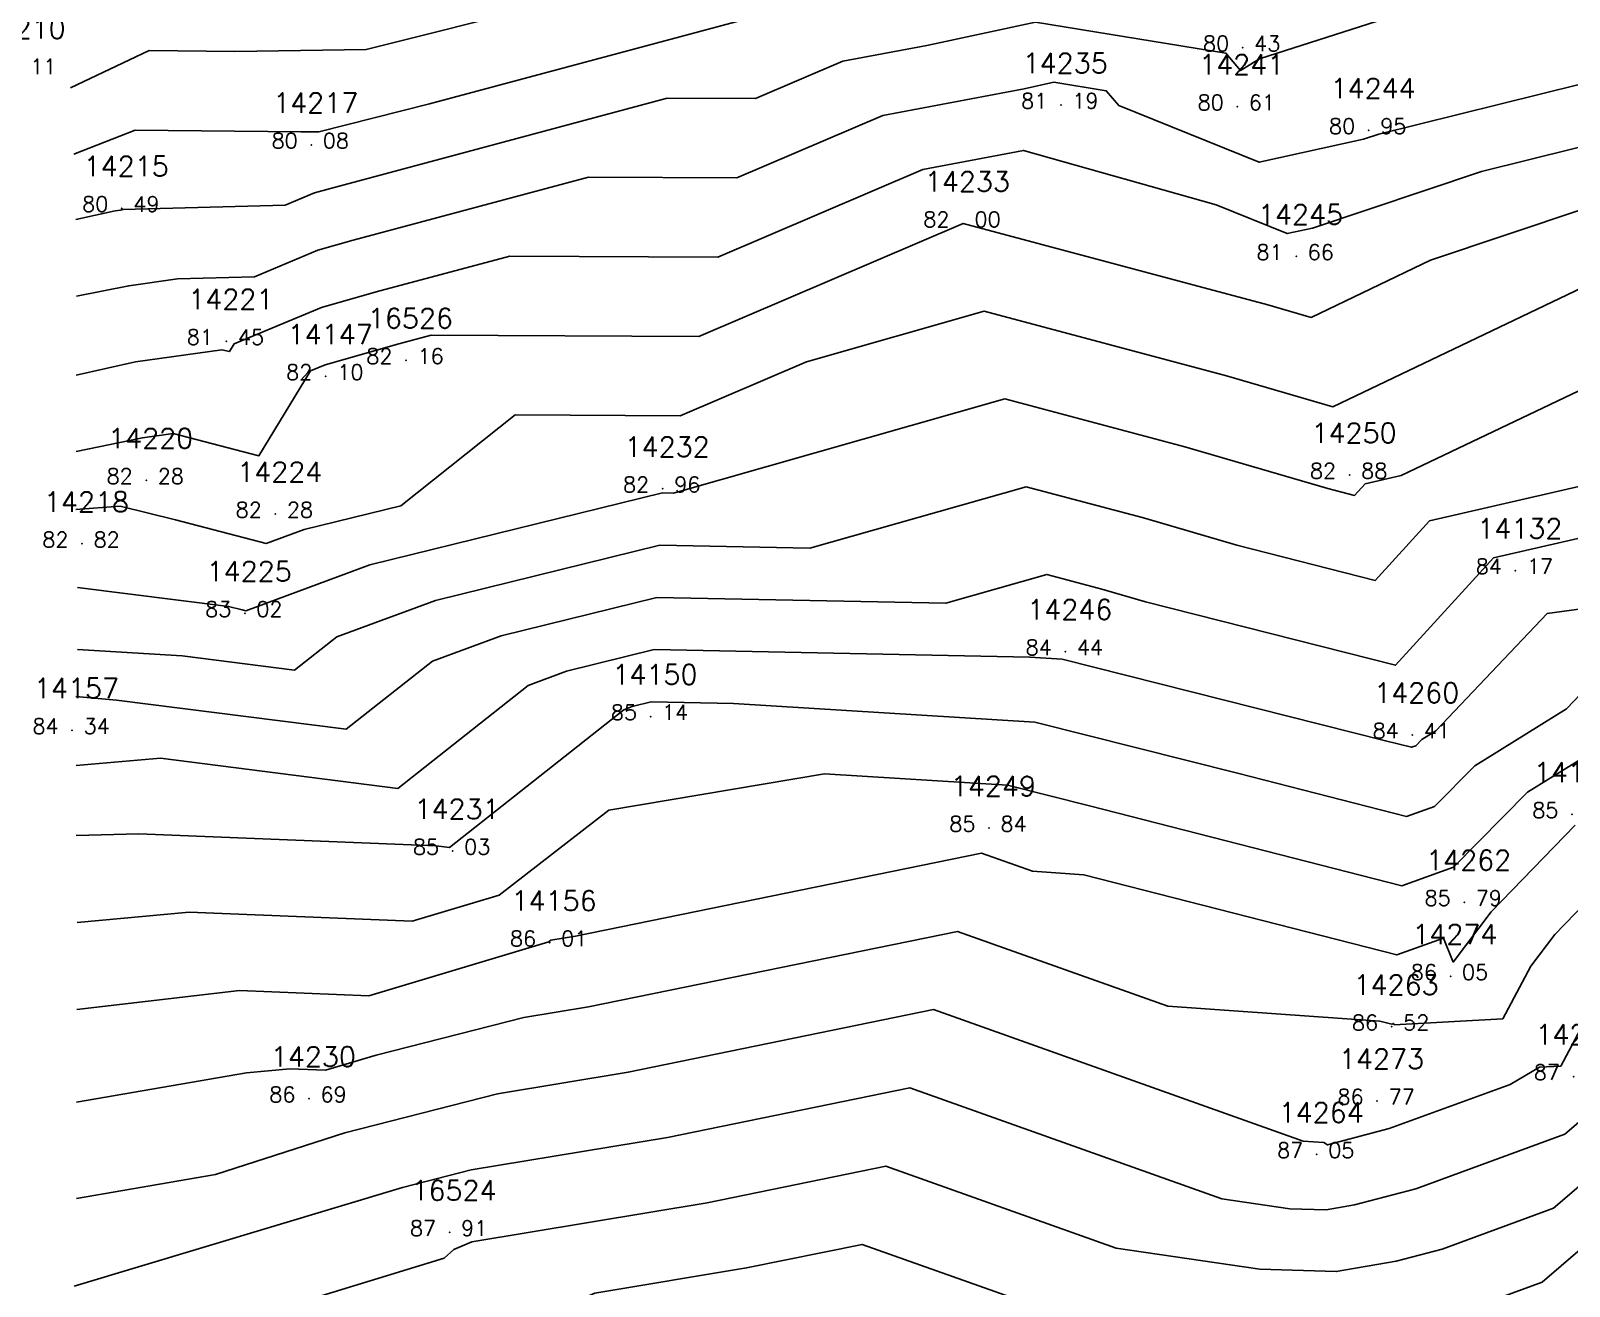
# Model space of a CAD drawing. Header units: millimetres. Extents: x 1412565 to 1412813, y 4931476 to 4931699.
# Drawn here: x 1412748.44 to 1412768.57, y 4931516.03 to 4931532.45 of the extents above; entities that cross this region are included whole.
import ezdxf
from ezdxf.enums import TextEntityAlignment as Align

# ---------------------------------------------------------------- set-up
doc = ezdxf.new("R2010")
doc.units = ezdxf.units.MM
for name, color, linetype in [('CIVIL', 50, 'Continuous'), ('CIVIL-DRAW', 80, 'Continuous'), ('CIVIL-NONAME', 130, 'Continuous'), ('CIVIL-TEXT', 240, 'Continuous'), ('CIVIL-Z', 50, 'Continuous'), ('Tcontours0', 7, 'Continuous'), ('Tcontours1', 7, 'Continuous'), ('Tcontours2', 7, 'Continuous')]:
    doc.layers.add(name, color=color, linetype=linetype)
doc.styles.add('CIVILCADMAIN', font='TXT.SHX')
doc.styles.get("Standard").update_dxf_attribs({"font": 'arial.ttf'})

# ---------------------------------------------------------------- blocks, each defined once
blk = doc.blocks.new('CIVIL-ZZ')
at = {"layer": 'CIVIL-DRAW'}
blk.add_point((0, 0), dxfattribs=at)
at = {"layer": 'CIVIL-NONAME'}
blk.add_attdef('NAME', text='', height=1.8, dxfattribs=at).set_placement((0, 2.1), align=Align.CENTER)
at = {"layer": 'CIVIL-TEXT', "flags": 8}
blk.add_attdef('TEXT', text='', height=2, dxfattribs=at).set_placement((0.2, -3.3), align=Align.CENTER)
at = {"layer": 'CIVIL-Z'}
blk.add_attdef('Z1', text='', height=1.6, dxfattribs=at).set_placement((-0.75, -0.225), align=Align.RIGHT)
blk.add_attdef('Z2', (0.75, -0.225), '', height=1.6, dxfattribs=at)

msp = doc.modelspace()

# ---------------------------------------------------------------- linework, layer by layer
at = {"layer": 'Tcontours0'}
for points, elevation in [([(1412749.001, 4931530.836), (1412749.806, 4931531.152), (1412751.972, 4931531.129), (1412752.209, 4931531.132), (1412753.655, 4931531.495), (1412757.796, 4931532.604)], 80), ([(1412749.032, 4931521.925), (1412749.851, 4931521.946), (1412753.743, 4931521.789), (1412753.919, 4931521.766), (1412756.199, 4931523.569), (1412756.31, 4931523.61), (1412756.56, 4931523.671), (1412757.636, 4931523.65), (1412761.58, 4931523.406), (1412764.234, 4931522.737), (1412766.445, 4931522.172), (1412766.811, 4931522.304), (1412767.337, 4931522.834), (1412768.538, 4931523.582), (1412768.908, 4931523.971)], 85)]:
    msp.add_lwpolyline(points, dxfattribs=dict(at, elevation=elevation))
at = {"layer": 'Tcontours1'}
for points, elevation in [([(1412749.036, 4931528.982), (1412749.721, 4931529.116), (1412750.358, 4931529.206), (1412751.365, 4931529.234), (1412752.197, 4931529.58), (1412752.658, 4931529.713), (1412755.738, 4931530.537), (1412757.678, 4931530.527), (1412759.591, 4931531.345), (1412761.438, 4931531.695), (1412761.829, 4931531.779), (1412762.515, 4931531.668), (1412762.677, 4931531.473), (1412764.516, 4931530.732), (1412765.883, 4931531.034), (1412766.084, 4931531.101), (1412770.307, 4931532.146), (1412770.753, 4931532.213), (1412773.851, 4931532.575)], 81), ([(1412749.034, 4931526.948), (1412749.9, 4931527.127), (1412750.304, 4931527.184), (1412751.424, 4931526.892), (1412752.1, 4931528.001), (1412752.291, 4931528.08), (1412753.255, 4931528.357), (1412753.679, 4931528.471), (1412757.184, 4931528.452), (1412760.64, 4931529.93), (1412764.631, 4931528.868), (1412765.195, 4931528.703), (1412766.756, 4931529.45), (1412768.767, 4931530.123)], 82), ([(1412749.05, 4931525.167), (1412751.027, 4931524.921), (1412751.205, 4931524.877), (1412751.251, 4931524.865), (1412752.876, 4931525.463), (1412756.707, 4931526.405), (1412756.852, 4931526.402), (1412761.189, 4931527.635), (1412763.544, 4931527.008), (1412765.414, 4931526.462), (1412765.764, 4931526.373), (1412765.902, 4931526.524), (1412766.376, 4931526.633), (1412770.834, 4931528.758)], 83), ([(1412749.026, 4931523.742), (1412749.562, 4931523.694), (1412752.566, 4931523.314), (1412753.695, 4931524.206), (1412754.593, 4931524.536), (1412756.634, 4931525.038), (1412760.413, 4931524.963), (1412761.738, 4931525.34), (1412762.458, 4931525.148), (1412763.029, 4931524.982), (1412766.3, 4931524.151), (1412767.584, 4931525.555), (1412768.837, 4931525.843)], 84), ([(1412749.042, 4931519.648), (1412751.17, 4931519.895), (1412752.861, 4931519.827), (1412755.217, 4931520.532), (1412755.245, 4931520.554), (1412755.568, 4931520.608), (1412760.88, 4931521.692), (1412761.547, 4931521.455), (1412762.22, 4931521.408), (1412766.317, 4931520.361), (1412766.927, 4931520.581), (1412767.055, 4931520.267), (1412767.551, 4931520.925), (1412768.653, 4931522.059)], 86), ([(1412749.035, 4931517.172), (1412750.854, 4931517.486), (1412752.548, 4931518.035), (1412754.547, 4931518.545), (1412756.255, 4931518.828), (1412760.255, 4931519.645), (1412765.093, 4931517.926), (1412765.362, 4931517.908), (1412765.411, 4931517.875), (1412766.219, 4931518.088), (1412767.799, 4931518.666), (1412768.186, 4931518.891), (1412768.463, 4931518.906), (1412769.054, 4931520.011)], 87), ([(1412749.007, 4931514.91), (1412753.848, 4931516.395), (1412753.975, 4931516.505), (1412754.21, 4931516.609), (1412757.29, 4931517.119), (1412759.631, 4931517.597), (1412762.645, 4931516.526), (1412764.524, 4931516.251), (1412765.525, 4931516.218), (1412766.31, 4931516.354), (1412766.909, 4931516.512), (1412768.367, 4931517.046), (1412769.183, 4931517.747)], 88)]:
    msp.add_lwpolyline(points, dxfattribs=dict(at, elevation=elevation))
at = {"layer": 'Tcontours2'}
for points, elevation in [([(1412748.958, 4931531.707), (1412749.986, 4931532.194), (1412751.111, 4931532.182), (1412752.827, 4931532.206), (1412757.445, 4931533.366)], 79.5), ([(1412749.026, 4931529.983), (1412749.544, 4931530.096), (1412749.614, 4931530.107), (1412749.632, 4931530.11), (1412749.644, 4931530.112), (1412751.77, 4931530.172), (1412752.15, 4931530.33), (1412752.36, 4931530.391), (1412756.767, 4931531.571), (1412757.925, 4931531.565), (1412759.066, 4931532.053), (1412760.168, 4931532.262), (1412761.589, 4931532.565), (1412764.081, 4931532.161), (1412764.273, 4931531.931), (1412764.522, 4931532.085), (1412766.931, 4931532.86)], 80.5), ([(1412749.033, 4931527.947), (1412749.811, 4931528.121), (1412750.937, 4931528.28), (1412751.039, 4931528.254), (1412751.1, 4931528.355), (1412752.244, 4931528.83), (1412752.957, 4931529.035), (1412754.709, 4931529.504), (1412757.431, 4931529.49), (1412760.115, 4931530.638), (1412761.43, 4931530.887), (1412763.951, 4931530.174), (1412764.883, 4931529.799), (1412765.214, 4931529.872), (1412767.426, 4931530.612), (1412770.482, 4931531.368), (1412771.287, 4931531.49), (1412772.789, 4931531.665), (1412774.678, 4931532.048), (1412776.506, 4931532.195), (1412776.577, 4931532.165), (1412776.734, 4931532.201), (1412779.519, 4931532.517)], 81.5), ([(1412749.029, 4931526.188), (1412749.608, 4931526.232), (1412750.334, 4931526.053), (1412751.521, 4931525.744), (1412752.018, 4931525.926), (1412753.28, 4931526.237), (1412754.778, 4931527.426), (1412756.937, 4931527.414), (1412758.593, 4931528.123), (1412760.915, 4931528.782), (1412764.087, 4931527.938), (1412765.482, 4931527.531), (1412769.339, 4931529.376)], 82.5), ([(1412749.05, 4931524.359), (1412750.418, 4931524.274), (1412751.89, 4931524.087), (1412752.442, 4931524.524), (1412753.734, 4931525), (1412756.67, 4931525.722), (1412758.633, 4931525.683), (1412761.464, 4931526.487), (1412763.001, 4931526.078), (1412764.222, 4931525.722), (1412766.032, 4931525.262), (1412766.743, 4931526.039), (1412769.191, 4931526.603)], 83.5), ([(1412749.031, 4931522.841), (1412750.135, 4931522.934), (1412753.243, 4931522.54), (1412754.947, 4931523.888), (1412755.451, 4931524.073), (1412756.597, 4931524.355), (1412761.515, 4931524.257), (1412761.937, 4931524.231), (1412766.171, 4931523.163), (1412766.508, 4931523.077), (1412766.564, 4931523.097), (1412766.645, 4931523.178), (1412766.828, 4931523.292), (1412768.283, 4931524.826), (1412769.725, 4931525.025)], 84.5), ([(1412749.046, 4931520.787), (1412750.51, 4931520.921), (1412753.428, 4931520.803), (1412754.569, 4931521.144), (1412756.004, 4931522.255), (1412758.828, 4931522.729), (1412761.223, 4931522.581), (1412762.297, 4931522.31), (1412766.381, 4931521.267), (1412767.057, 4931521.51), (1412768.029, 4931522.489), (1412768.896, 4931523.029)], 85.5), ([(1412749.035, 4931518.433), (1412751.26, 4931518.818), (1412751.829, 4931518.87), (1412752.295, 4931518.851), (1412752.96, 4931519.05), (1412754.892, 4931519.543), (1412755.737, 4931519.683), (1412760.568, 4931520.669), (1412763.32, 4931519.691), (1412766.095, 4931519.496), (1412766.253, 4931519.456), (1412766.276, 4931519.465), (1412766.283, 4931519.448), (1412767.703, 4931519.524), (1412768.072, 4931520.212), (1412768.385, 4931520.629), (1412768.919, 4931521.178)], 86.5), ([(1412749.007, 4931516.029), (1412753.302, 4931517.318), (1412754.203, 4931517.548), (1412756.773, 4931517.974), (1412759.943, 4931518.621), (1412764.027, 4931517.17), (1412764.917, 4931517.04), (1412765.391, 4931517.024), (1412765.763, 4931517.089), (1412766.564, 4931517.3), (1412768.515, 4931518.015), (1412768.873, 4931518.322)], 87.5), ([(1412749.05, 4931513.699), (1412751.142, 4931513.702), (1412753.45, 4931514.536), (1412754.283, 4931515.255), (1412755.82, 4931515.935), (1412757.808, 4931516.265), (1412759.318, 4931516.573), (1412761.264, 4931515.882), (1412764.132, 4931515.462), (1412765.66, 4931515.412), (1412766.857, 4931515.62), (1412767.254, 4931515.724), (1412768.219, 4931516.078), (1412769.494, 4931517.173)], 88.5)]:
    msp.add_lwpolyline(points, dxfattribs=dict(at, elevation=elevation))

# ---------------------------------------------------------------- block references
at = {"layer": 'CIVIL'}
ref = msp.add_blockref('CIVIL-ZZ', (1412764.3, 4931532.23, 80.43), dxfattribs=dict(at, xscale=0.2, yscale=0.2))
ref.add_attrib('Z2', '43', (1412764.45, 4931532.185), dxfattribs={"layer": 'CIVIL-Z', "height": 0.2, "style": 'CIVILCADMAIN'})
ref.add_attrib('Z1', '80', (1412763.78, 4931532.185), dxfattribs={"layer": 'CIVIL-Z', "height": 0.2, "style": 'CIVILCADMAIN'})
ref.add_attrib('NAME', '14236', (1412763.8, 4931532.65), dxfattribs={"layer": 'CIVIL-NONAME', "height": 0.26, "style": 'CIVILCADMAIN'})
ref = msp.add_blockref('CIVIL-ZZ', (1412748.28, 4931531.93, 79.11), dxfattribs=dict(at, xscale=0.2, yscale=0.2))
ref.add_attrib('Z2', '11', (1412748.43, 4931531.885), dxfattribs={"layer": 'CIVIL-Z', "height": 0.2, "style": 'CIVILCADMAIN'})
ref.add_attrib('Z1', '79', (1412747.76, 4931531.885), dxfattribs={"layer": 'CIVIL-Z', "height": 0.2, "style": 'CIVILCADMAIN'})
ref.add_attrib('NAME', '14210', (1412747.78, 4931532.35), dxfattribs={"layer": 'CIVIL-NONAME', "height": 0.26, "style": 'CIVILCADMAIN'})
ref = msp.add_blockref('CIVIL-ZZ', (1412761.92, 4931531.48, 81.19), dxfattribs=dict(at, xscale=0.2, yscale=0.2))
ref.add_attrib('Z2', '19', (1412762.07, 4931531.435), dxfattribs={"layer": 'CIVIL-Z', "height": 0.2, "style": 'CIVILCADMAIN'})
ref.add_attrib('Z1', '81', (1412761.4, 4931531.435), dxfattribs={"layer": 'CIVIL-Z', "height": 0.2, "style": 'CIVILCADMAIN'})
ref.add_attrib('NAME', '14235', (1412761.42, 4931531.9), dxfattribs={"layer": 'CIVIL-NONAME', "height": 0.26, "style": 'CIVILCADMAIN'})
ref = msp.add_blockref('CIVIL-ZZ', (1412764.23, 4931531.46, 80.61), dxfattribs=dict(at, xscale=0.2, yscale=0.2))
ref.add_attrib('Z2', '61', (1412764.38, 4931531.415), dxfattribs={"layer": 'CIVIL-Z', "height": 0.2, "style": 'CIVILCADMAIN'})
ref.add_attrib('Z1', '80', (1412763.71, 4931531.415), dxfattribs={"layer": 'CIVIL-Z', "height": 0.2, "style": 'CIVILCADMAIN'})
ref.add_attrib('NAME', '14241', (1412763.73, 4931531.88), dxfattribs={"layer": 'CIVIL-NONAME', "height": 0.26, "style": 'CIVILCADMAIN'})
ref = msp.add_blockref('CIVIL-ZZ', (1412765.95, 4931531.15, 80.95), dxfattribs=dict(at, xscale=0.2, yscale=0.2))
ref.add_attrib('Z2', '95', (1412766.1, 4931531.105), dxfattribs={"layer": 'CIVIL-Z', "height": 0.2, "style": 'CIVILCADMAIN'})
ref.add_attrib('Z1', '80', (1412765.43, 4931531.105), dxfattribs={"layer": 'CIVIL-Z', "height": 0.2, "style": 'CIVILCADMAIN'})
ref.add_attrib('NAME', '14244', (1412765.45, 4931531.57), dxfattribs={"layer": 'CIVIL-NONAME', "height": 0.26, "style": 'CIVILCADMAIN'})
ref = msp.add_blockref('CIVIL-ZZ', (1412752.11, 4931530.96, 80.08), dxfattribs=dict(at, xscale=0.2, yscale=0.2))
ref.add_attrib('Z2', '08', (1412752.26, 4931530.915), dxfattribs={"layer": 'CIVIL-Z', "height": 0.2, "style": 'CIVILCADMAIN'})
ref.add_attrib('Z1', '80', (1412751.59, 4931530.915), dxfattribs={"layer": 'CIVIL-Z', "height": 0.2, "style": 'CIVILCADMAIN'})
ref.add_attrib('NAME', '14217', (1412751.61, 4931531.38), dxfattribs={"layer": 'CIVIL-NONAME', "height": 0.26, "style": 'CIVILCADMAIN'})
ref = msp.add_blockref('CIVIL-ZZ', (1412749.63, 4931530.13, 80.49), dxfattribs=dict(at, xscale=0.2, yscale=0.2))
ref.add_attrib('Z2', '49', (1412749.78, 4931530.085), dxfattribs={"layer": 'CIVIL-Z', "height": 0.2, "style": 'CIVILCADMAIN'})
ref.add_attrib('Z1', '80', (1412749.11, 4931530.085), dxfattribs={"layer": 'CIVIL-Z', "height": 0.2, "style": 'CIVILCADMAIN'})
ref.add_attrib('NAME', '14215', (1412749.13, 4931530.55), dxfattribs={"layer": 'CIVIL-NONAME', "height": 0.26, "style": 'CIVILCADMAIN'})
ref = msp.add_blockref('CIVIL-ZZ', (1412760.64, 4931529.93, 82), dxfattribs=dict(at, xscale=0.2, yscale=0.2))
ref.add_attrib('Z2', '00', (1412760.79, 4931529.885), dxfattribs={"layer": 'CIVIL-Z', "height": 0.2, "style": 'CIVILCADMAIN'})
ref.add_attrib('Z1', '82', (1412760.12, 4931529.885), dxfattribs={"layer": 'CIVIL-Z', "height": 0.2, "style": 'CIVILCADMAIN'})
ref.add_attrib('NAME', '14233', (1412760.14, 4931530.35), dxfattribs={"layer": 'CIVIL-NONAME', "height": 0.26, "style": 'CIVILCADMAIN'})
ref = msp.add_blockref('CIVIL-ZZ', (1412765, 4931529.5, 81.66), dxfattribs=dict(at, xscale=0.2, yscale=0.2))
ref.add_attrib('Z2', '66', (1412765.15, 4931529.455), dxfattribs={"layer": 'CIVIL-Z', "height": 0.2, "style": 'CIVILCADMAIN'})
ref.add_attrib('Z1', '81', (1412764.48, 4931529.455), dxfattribs={"layer": 'CIVIL-Z', "height": 0.2, "style": 'CIVILCADMAIN'})
ref.add_attrib('NAME', '14245', (1412764.5, 4931529.92), dxfattribs={"layer": 'CIVIL-NONAME', "height": 0.26, "style": 'CIVILCADMAIN'})
ref = msp.add_blockref('CIVIL-ZZ', (1412751, 4931528.39, 81.45), dxfattribs=dict(at, xscale=0.2, yscale=0.2))
ref.add_attrib('Z2', '45', (1412751.15, 4931528.345), dxfattribs={"layer": 'CIVIL-Z', "height": 0.2, "style": 'CIVILCADMAIN'})
ref.add_attrib('Z1', '81', (1412750.48, 4931528.345), dxfattribs={"layer": 'CIVIL-Z', "height": 0.2, "style": 'CIVILCADMAIN'})
ref.add_attrib('NAME', '14221', (1412750.5, 4931528.81), dxfattribs={"layer": 'CIVIL-NONAME', "height": 0.26, "style": 'CIVILCADMAIN'})
ref = msp.add_blockref('CIVIL-ZZ', (1412753.35, 4931528.14, 82.16), dxfattribs=dict(at, xscale=0.2, yscale=0.2))
ref.add_attrib('Z2', '16', (1412753.5, 4931528.095), dxfattribs={"layer": 'CIVIL-Z', "height": 0.2, "style": 'CIVILCADMAIN'})
ref.add_attrib('Z1', '82', (1412752.83, 4931528.095), dxfattribs={"layer": 'CIVIL-Z', "height": 0.2, "style": 'CIVILCADMAIN'})
ref.add_attrib('NAME', '16526', (1412752.85, 4931528.56), dxfattribs={"layer": 'CIVIL-NONAME', "height": 0.26, "style": 'CIVILCADMAIN'})
ref = msp.add_blockref('CIVIL-ZZ', (1412752.3, 4931527.93, 82.1), dxfattribs=dict(at, xscale=0.2, yscale=0.2))
ref.add_attrib('Z2', '10', (1412752.45, 4931527.885), dxfattribs={"layer": 'CIVIL-Z', "height": 0.2, "style": 'CIVILCADMAIN'})
ref.add_attrib('Z1', '82', (1412751.78, 4931527.885), dxfattribs={"layer": 'CIVIL-Z', "height": 0.2, "style": 'CIVILCADMAIN'})
ref.add_attrib('NAME', '14147', (1412751.8, 4931528.35), dxfattribs={"layer": 'CIVIL-NONAME', "height": 0.26, "style": 'CIVILCADMAIN'})
ref = msp.add_blockref('CIVIL-ZZ', (1412749.95, 4931526.57, 82.28), dxfattribs=dict(at, xscale=0.2, yscale=0.2))
ref.add_attrib('Z2', '28', (1412750.1, 4931526.525), dxfattribs={"layer": 'CIVIL-Z', "height": 0.2, "style": 'CIVILCADMAIN'})
ref.add_attrib('Z1', '82', (1412749.43, 4931526.525), dxfattribs={"layer": 'CIVIL-Z', "height": 0.2, "style": 'CIVILCADMAIN'})
ref.add_attrib('NAME', '14220', (1412749.45, 4931526.99), dxfattribs={"layer": 'CIVIL-NONAME', "height": 0.26, "style": 'CIVILCADMAIN'})
ref = msp.add_blockref('CIVIL-ZZ', (1412765.7, 4931526.64, 82.88), dxfattribs=dict(at, xscale=0.2, yscale=0.2))
ref.add_attrib('Z2', '88', (1412765.85, 4931526.595), dxfattribs={"layer": 'CIVIL-Z', "height": 0.2, "style": 'CIVILCADMAIN'})
ref.add_attrib('Z1', '82', (1412765.18, 4931526.595), dxfattribs={"layer": 'CIVIL-Z', "height": 0.2, "style": 'CIVILCADMAIN'})
ref.add_attrib('NAME', '14250', (1412765.2, 4931527.06), dxfattribs={"layer": 'CIVIL-NONAME', "height": 0.26, "style": 'CIVILCADMAIN'})
ref = msp.add_blockref('CIVIL-ZZ', (1412756.71, 4931526.46, 82.96), dxfattribs=dict(at, xscale=0.2, yscale=0.2))
ref.add_attrib('Z2', '96', (1412756.86, 4931526.415), dxfattribs={"layer": 'CIVIL-Z', "height": 0.2, "style": 'CIVILCADMAIN'})
ref.add_attrib('Z1', '82', (1412756.19, 4931526.415), dxfattribs={"layer": 'CIVIL-Z', "height": 0.2, "style": 'CIVILCADMAIN'})
ref.add_attrib('NAME', '14232', (1412756.21, 4931526.88), dxfattribs={"layer": 'CIVIL-NONAME', "height": 0.26, "style": 'CIVILCADMAIN'})
ref = msp.add_blockref('CIVIL-ZZ', (1412751.64, 4931526.13, 82.28), dxfattribs=dict(at, xscale=0.2, yscale=0.2))
ref.add_attrib('Z2', '28', (1412751.79, 4931526.085), dxfattribs={"layer": 'CIVIL-Z', "height": 0.2, "style": 'CIVILCADMAIN'})
ref.add_attrib('Z1', '82', (1412751.12, 4931526.085), dxfattribs={"layer": 'CIVIL-Z', "height": 0.2, "style": 'CIVILCADMAIN'})
ref.add_attrib('NAME', '14224', (1412751.14, 4931526.55), dxfattribs={"layer": 'CIVIL-NONAME', "height": 0.26, "style": 'CIVILCADMAIN'})
ref = msp.add_blockref('CIVIL-ZZ', (1412749.11, 4931525.74, 82.82), dxfattribs=dict(at, xscale=0.2, yscale=0.2))
ref.add_attrib('Z2', '82', (1412749.26, 4931525.695), dxfattribs={"layer": 'CIVIL-Z', "height": 0.2, "style": 'CIVILCADMAIN'})
ref.add_attrib('Z1', '82', (1412748.59, 4931525.695), dxfattribs={"layer": 'CIVIL-Z', "height": 0.2, "style": 'CIVILCADMAIN'})
ref.add_attrib('NAME', '14218', (1412748.61, 4931526.16), dxfattribs={"layer": 'CIVIL-NONAME', "height": 0.26, "style": 'CIVILCADMAIN'})
ref = msp.add_blockref('CIVIL-ZZ', (1412767.87, 4931525.39, 84.17), dxfattribs=dict(at, xscale=0.2, yscale=0.2))
ref.add_attrib('Z2', '17', (1412768.02, 4931525.345), dxfattribs={"layer": 'CIVIL-Z', "height": 0.2, "style": 'CIVILCADMAIN'})
ref.add_attrib('Z1', '84', (1412767.35, 4931525.345), dxfattribs={"layer": 'CIVIL-Z', "height": 0.2, "style": 'CIVILCADMAIN'})
ref.add_attrib('NAME', '14132', (1412767.37, 4931525.81), dxfattribs={"layer": 'CIVIL-NONAME', "height": 0.26, "style": 'CIVILCADMAIN'})
ref = msp.add_blockref('CIVIL-ZZ', (1412751.24, 4931524.83, 83.02), dxfattribs=dict(at, xscale=0.2, yscale=0.2))
ref.add_attrib('Z2', '02', (1412751.39, 4931524.785), dxfattribs={"layer": 'CIVIL-Z', "height": 0.2, "style": 'CIVILCADMAIN'})
ref.add_attrib('Z1', '83', (1412750.72, 4931524.785), dxfattribs={"layer": 'CIVIL-Z', "height": 0.2, "style": 'CIVILCADMAIN'})
ref.add_attrib('NAME', '14225', (1412750.74, 4931525.25), dxfattribs={"layer": 'CIVIL-NONAME', "height": 0.26, "style": 'CIVILCADMAIN'})
ref = msp.add_blockref('CIVIL-ZZ', (1412761.98, 4931524.33, 84.44), dxfattribs=dict(at, xscale=0.2, yscale=0.2))
ref.add_attrib('Z2', '44', (1412762.13, 4931524.285), dxfattribs={"layer": 'CIVIL-Z', "height": 0.2, "style": 'CIVILCADMAIN'})
ref.add_attrib('Z1', '84', (1412761.46, 4931524.285), dxfattribs={"layer": 'CIVIL-Z', "height": 0.2, "style": 'CIVILCADMAIN'})
ref.add_attrib('NAME', '14246', (1412761.48, 4931524.75), dxfattribs={"layer": 'CIVIL-NONAME', "height": 0.26, "style": 'CIVILCADMAIN'})
ref = msp.add_blockref('CIVIL-ZZ', (1412756.55, 4931523.48, 85.14), dxfattribs=dict(at, xscale=0.2, yscale=0.2))
ref.add_attrib('Z2', '14', (1412756.7, 4931523.435), dxfattribs={"layer": 'CIVIL-Z', "height": 0.2, "style": 'CIVILCADMAIN'})
ref.add_attrib('Z1', '85', (1412756.03, 4931523.435), dxfattribs={"layer": 'CIVIL-Z', "height": 0.2, "style": 'CIVILCADMAIN'})
ref.add_attrib('NAME', '14150', (1412756.05, 4931523.9), dxfattribs={"layer": 'CIVIL-NONAME', "height": 0.26, "style": 'CIVILCADMAIN'})
ref = msp.add_blockref('CIVIL-ZZ', (1412748.98, 4931523.3, 84.34), dxfattribs=dict(at, xscale=0.2, yscale=0.2))
ref.add_attrib('Z2', '34', (1412749.13, 4931523.255), dxfattribs={"layer": 'CIVIL-Z', "height": 0.2, "style": 'CIVILCADMAIN'})
ref.add_attrib('Z1', '84', (1412748.46, 4931523.255), dxfattribs={"layer": 'CIVIL-Z', "height": 0.2, "style": 'CIVILCADMAIN'})
ref.add_attrib('NAME', '14157', (1412748.48, 4931523.72), dxfattribs={"layer": 'CIVIL-NONAME', "height": 0.26, "style": 'CIVILCADMAIN'})
ref = msp.add_blockref('CIVIL-ZZ', (1412766.52, 4931523.24, 84.41), dxfattribs=dict(at, xscale=0.2, yscale=0.2))
ref.add_attrib('Z2', '41', (1412766.67, 4931523.195), dxfattribs={"layer": 'CIVIL-Z', "height": 0.2, "style": 'CIVILCADMAIN'})
ref.add_attrib('Z1', '84', (1412766, 4931523.195), dxfattribs={"layer": 'CIVIL-Z', "height": 0.2, "style": 'CIVILCADMAIN'})
ref.add_attrib('NAME', '14260', (1412766.02, 4931523.66), dxfattribs={"layer": 'CIVIL-NONAME', "height": 0.26, "style": 'CIVILCADMAIN'})
ref = msp.add_blockref('CIVIL-ZZ', (1412768.61, 4931522.2, 85.92), dxfattribs=dict(at, xscale=0.2, yscale=0.2))
ref.add_attrib('Z2', '92', (1412768.76, 4931522.155), dxfattribs={"layer": 'CIVIL-Z', "height": 0.2, "style": 'CIVILCADMAIN'})
ref.add_attrib('Z1', '85', (1412768.09, 4931522.155), dxfattribs={"layer": 'CIVIL-Z', "height": 0.2, "style": 'CIVILCADMAIN'})
ref.add_attrib('NAME', '14138', (1412768.11, 4931522.62), dxfattribs={"layer": 'CIVIL-NONAME', "height": 0.26, "style": 'CIVILCADMAIN'})
ref = msp.add_blockref('CIVIL-ZZ', (1412760.98, 4931522.02, 85.84), dxfattribs=dict(at, xscale=0.2, yscale=0.2))
ref.add_attrib('Z2', '84', (1412761.13, 4931521.975), dxfattribs={"layer": 'CIVIL-Z', "height": 0.2, "style": 'CIVILCADMAIN'})
ref.add_attrib('Z1', '85', (1412760.46, 4931521.975), dxfattribs={"layer": 'CIVIL-Z', "height": 0.2, "style": 'CIVILCADMAIN'})
ref.add_attrib('NAME', '14249', (1412760.48, 4931522.44), dxfattribs={"layer": 'CIVIL-NONAME', "height": 0.26, "style": 'CIVILCADMAIN'})
ref = msp.add_blockref('CIVIL-ZZ', (1412753.96, 4931521.72, 85.03), dxfattribs=dict(at, xscale=0.2, yscale=0.2))
ref.add_attrib('Z2', '03', (1412754.11, 4931521.675), dxfattribs={"layer": 'CIVIL-Z', "height": 0.2, "style": 'CIVILCADMAIN'})
ref.add_attrib('Z1', '85', (1412753.44, 4931521.675), dxfattribs={"layer": 'CIVIL-Z', "height": 0.2, "style": 'CIVILCADMAIN'})
ref.add_attrib('NAME', '14231', (1412753.46, 4931522.14), dxfattribs={"layer": 'CIVIL-NONAME', "height": 0.26, "style": 'CIVILCADMAIN'})
ref = msp.add_blockref('CIVIL-ZZ', (1412767.2, 4931521.05, 85.79), dxfattribs=dict(at, xscale=0.2, yscale=0.2))
ref.add_attrib('Z2', '79', (1412767.35, 4931521.005), dxfattribs={"layer": 'CIVIL-Z', "height": 0.2, "style": 'CIVILCADMAIN'})
ref.add_attrib('Z1', '85', (1412766.68, 4931521.005), dxfattribs={"layer": 'CIVIL-Z', "height": 0.2, "style": 'CIVILCADMAIN'})
ref.add_attrib('NAME', '14262', (1412766.7, 4931521.47), dxfattribs={"layer": 'CIVIL-NONAME', "height": 0.26, "style": 'CIVILCADMAIN'})
ref = msp.add_blockref('CIVIL-ZZ', (1412755.23, 4931520.52, 86.01), dxfattribs=dict(at, xscale=0.2, yscale=0.2))
ref.add_attrib('Z2', '01', (1412755.38, 4931520.475), dxfattribs={"layer": 'CIVIL-Z', "height": 0.2, "style": 'CIVILCADMAIN'})
ref.add_attrib('Z1', '86', (1412754.71, 4931520.475), dxfattribs={"layer": 'CIVIL-Z', "height": 0.2, "style": 'CIVILCADMAIN'})
ref.add_attrib('NAME', '14156', (1412754.73, 4931520.94), dxfattribs={"layer": 'CIVIL-NONAME', "height": 0.26, "style": 'CIVILCADMAIN'})
ref = msp.add_blockref('CIVIL-ZZ', (1412767.02, 4931520.08, 86.05), dxfattribs=dict(at, xscale=0.2, yscale=0.2))
ref.add_attrib('Z2', '05', (1412767.17, 4931520.035), dxfattribs={"layer": 'CIVIL-Z', "height": 0.2, "style": 'CIVILCADMAIN'})
ref.add_attrib('Z1', '86', (1412766.5, 4931520.035), dxfattribs={"layer": 'CIVIL-Z', "height": 0.2, "style": 'CIVILCADMAIN'})
ref.add_attrib('NAME', '14274', (1412766.52, 4931520.5), dxfattribs={"layer": 'CIVIL-NONAME', "height": 0.26, "style": 'CIVILCADMAIN'})
ref = msp.add_blockref('CIVIL-ZZ', (1412766.25, 4931519.42, 86.52), dxfattribs=dict(at, xscale=0.2, yscale=0.2))
ref.add_attrib('Z2', '52', (1412766.4, 4931519.375), dxfattribs={"layer": 'CIVIL-Z', "height": 0.2, "style": 'CIVILCADMAIN'})
ref.add_attrib('Z1', '86', (1412765.73, 4931519.375), dxfattribs={"layer": 'CIVIL-Z', "height": 0.2, "style": 'CIVILCADMAIN'})
ref.add_attrib('NAME', '14263', (1412765.75, 4931519.84), dxfattribs={"layer": 'CIVIL-NONAME', "height": 0.26, "style": 'CIVILCADMAIN'})
ref = msp.add_blockref('CIVIL-ZZ', (1412768.63, 4931518.77, 87.11), dxfattribs=dict(at, xscale=0.2, yscale=0.2))
ref.add_attrib('Z2', '11', (1412768.78, 4931518.725), dxfattribs={"layer": 'CIVIL-Z', "height": 0.2, "style": 'CIVILCADMAIN'})
ref.add_attrib('Z1', '87', (1412768.11, 4931518.725), dxfattribs={"layer": 'CIVIL-Z', "height": 0.2, "style": 'CIVILCADMAIN'})
ref.add_attrib('NAME', '14290', (1412768.13, 4931519.19), dxfattribs={"layer": 'CIVIL-NONAME', "height": 0.26, "style": 'CIVILCADMAIN'})
ref = msp.add_blockref('CIVIL-ZZ', (1412752.08, 4931518.48, 86.69), dxfattribs=dict(at, xscale=0.2, yscale=0.2))
ref.add_attrib('Z2', '69', (1412752.23, 4931518.435), dxfattribs={"layer": 'CIVIL-Z', "height": 0.2, "style": 'CIVILCADMAIN'})
ref.add_attrib('Z1', '86', (1412751.56, 4931518.435), dxfattribs={"layer": 'CIVIL-Z', "height": 0.2, "style": 'CIVILCADMAIN'})
ref.add_attrib('NAME', '14230', (1412751.58, 4931518.9), dxfattribs={"layer": 'CIVIL-NONAME', "height": 0.26, "style": 'CIVILCADMAIN'})
ref = msp.add_blockref('CIVIL-ZZ', (1412766.06, 4931518.45, 86.77), dxfattribs=dict(at, xscale=0.2, yscale=0.2))
ref.add_attrib('Z2', '77', (1412766.21, 4931518.405), dxfattribs={"layer": 'CIVIL-Z', "height": 0.2, "style": 'CIVILCADMAIN'})
ref.add_attrib('Z1', '86', (1412765.54, 4931518.405), dxfattribs={"layer": 'CIVIL-Z', "height": 0.2, "style": 'CIVILCADMAIN'})
ref.add_attrib('NAME', '14273', (1412765.56, 4931518.87), dxfattribs={"layer": 'CIVIL-NONAME', "height": 0.26, "style": 'CIVILCADMAIN'})
ref = msp.add_blockref('CIVIL-ZZ', (1412765.27, 4931517.75, 87.05), dxfattribs=dict(at, xscale=0.2, yscale=0.2))
ref.add_attrib('Z2', '05', (1412765.42, 4931517.705), dxfattribs={"layer": 'CIVIL-Z', "height": 0.2, "style": 'CIVILCADMAIN'})
ref.add_attrib('Z1', '87', (1412764.75, 4931517.705), dxfattribs={"layer": 'CIVIL-Z', "height": 0.2, "style": 'CIVILCADMAIN'})
ref.add_attrib('NAME', '14264', (1412764.77, 4931518.17), dxfattribs={"layer": 'CIVIL-NONAME', "height": 0.26, "style": 'CIVILCADMAIN'})
ref = msp.add_blockref('CIVIL-ZZ', (1412753.92, 4931516.73, 87.91), dxfattribs=dict(at, xscale=0.2, yscale=0.2))
ref.add_attrib('Z2', '91', (1412754.07, 4931516.685), dxfattribs={"layer": 'CIVIL-Z', "height": 0.2, "style": 'CIVILCADMAIN'})
ref.add_attrib('Z1', '87', (1412753.4, 4931516.685), dxfattribs={"layer": 'CIVIL-Z', "height": 0.2, "style": 'CIVILCADMAIN'})
ref.add_attrib('NAME', '16524', (1412753.42, 4931517.15), dxfattribs={"layer": 'CIVIL-NONAME', "height": 0.26, "style": 'CIVILCADMAIN'})

doc.saveas('drawing.dxf')
